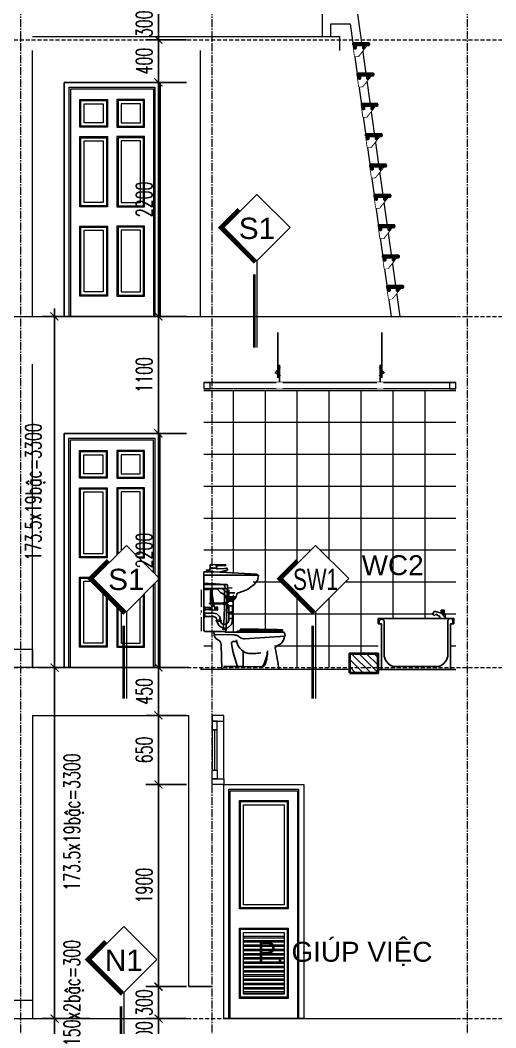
# Model space of a CAD drawing. Header units: millimetres. Extents: x -229618 to 2906, y -178063 to 96806.
# Drawn here: x -8129 to -3659, y -150892 to -141420 of the extents above; entities that cross this region are included whole.
import ezdxf
from ezdxf.enums import TextEntityAlignment as Align

# ---------------------------------------------------------------- set-up
doc = ezdxf.new("R2010")
doc.units = ezdxf.units.MM
doc.header["$LTSCALE"] = 200
doc.header["$MEASUREMENT"] = 0
doc.set_wipeout_variables(frame=1)
doc.header["$PDMODE"] = 3
doc.header["$PDSIZE"] = 50
doc.linetypes.add('CENTER2', pattern=[1.125, 0.75, -0.125, 0.125, -0.125])
doc.linetypes.add('DASHED2', pattern=[0.375, 0.25, -0.125])
doc.layers.get('0').update_dxf_attribs({"color": 95, "linetype": 'CONTINUOUS'})
doc.layers.get('DEFPOINTS').update_dxf_attribs({"linetype": 'CONTINUOUS'})
for name, color, linetype, lineweight in [('cat', 1, 'CONTINUOUS', 40), ('hatch', 250, 'CONTINUOUS', 5), ('nho', 252, 'CONTINUOUS', 15), ('thay', 7, 'CONTINUOUS', 18), ('tim', 18, 'CENTER2', 9)]:
    doc.layers.add(name, color=color, linetype=linetype, lineweight=lineweight)
for name, color, linetype in [('DIM', 251, 'CONTINUOUS'), ('Net manh', 251, 'CONTINUOUS'), ('NOITHAT', 99, 'CONTINUOUS'), ('TEXT', 33, 'CONTINUOUS')]:
    doc.layers.add(name, color=color, linetype=linetype)
doc.styles.add('Aria H iso', font='Vharial_0.ttf')
doc.styles.add('CHU HOA Day', font='Vharial_0.ttf')
doc.styles.add('Scale', font='vnsimli.shx', dxfattribs={"width": 0.65, "bigfont": 'bigfont.shx'})
doc.dimstyles.new('Scale', dxfattribs={"dimscale": 75, "dimtxt": 2, "dimasz": 1, "dimexe": 1.6, "dimexo": 0, "dimgap": 0.8, "dimtad": 1, "dimdec": 0, "dimzin": 0, "dimdsep": 46, "dimtxsty": 'Scale', "dimblk": 'ARCHTICK', "dimcen": 0.1, "dimdle": 1, "dimclrd": 256, "dimclre": 256, "dimclrt": 3, "dimadec": 0, "dimazin": 0, "dimtfac": 1, "dimtdec": 0, "dimtix": 1, "dimtmove": 2, "dimatfit": 3, "dimldrblk": 'ARCHTICK', "dimfxl": 0, "dimtolj": 1, "dimtzin": 0, "dimarcsym": 0})

# ---------------------------------------------------------------- blocks, each defined once
blk = doc.blocks.new('Dw')
for p, q in [((45, 0), (45, 2155)), ((705, 2155), (45, 2155)), ((705, 0), (705, 2155)), ((0, 0), (750, 0))]:
    blk.add_line(p, q)
for points in [[(750, 0), (750, 2200), (0, 2200), (0, 0)], [(690, 0), (690, 2140), (60, 2140), (60, 0)], [(145, 2050), (145, 1030), (605, 1030), (605, 2050), (145, 2050)], [(145, 850), (145, 190), (605, 190), (605, 850), (145, 850)]]:
    blk.add_lwpolyline(points)
for points in [[(155, 2040), (155, 1040), (595, 1040), (595, 2040)], [(185, 2010), (185, 1070), (565, 1070), (565, 2010)], [(155, 840), (155, 200), (595, 200), (595, 840)], [(185, 810), (185, 230), (565, 230), (565, 810)], [(185, 770), (565, 770), (565, 760), (185, 760)], [(185, 730), (565, 730), (565, 720), (185, 720)], [(185, 690), (565, 690), (565, 680), (185, 680)], [(185, 650), (565, 650), (565, 640), (185, 640)], [(185, 610), (565, 610), (565, 600), (185, 600)], [(185, 570), (565, 570), (565, 560), (185, 560)], [(185, 530), (565, 530), (565, 520), (185, 520)], [(185, 490), (565, 490), (565, 480), (185, 480)], [(185, 450), (565, 450), (565, 440), (185, 440)], [(185, 410), (565, 410), (565, 400), (185, 400)], [(185, 370), (565, 370), (565, 360), (185, 360)], [(185, 330), (565, 330), (565, 320), (185, 320)], [(185, 290), (565, 290), (565, 280), (185, 280)], [(185, 250), (565, 250), (565, 240), (185, 240)]]:
    blk.add_lwpolyline(points, close=True)
at = {"const_width": 7.5}
for points in [[(45.2, 1891.9), (45.2, 1961.9)], [(45.2, 1220.2), (45.2, 1290.2)], [(45.2, 177.8), (45.2, 247.8)]]:
    blk.add_lwpolyline(points, dxfattribs=at)
blk = doc.blocks.new('D1')
for p, q in [((855, 2155), (45, 2155)), ((45, 0), (45, 2155)), ((60, 0), (60, 2140)), ((840, 2140), (60, 2140)), ((840, 0), (840, 2140)), ((855, 0), (855, 2155)), ((0, 0), (900, 0))]:
    blk.add_line(p, q)
for points in [[(900, 0), (900, 2200), (0, 2200), (0, 0)], [(405, 2040), (405, 1780), (145, 1780), (145, 2040), (405, 2040)], [(495, 2040), (495, 1780), (755, 1780), (755, 2040), (495, 2040)], [(405, 1690), (405, 1030), (145, 1030), (145, 1690), (405, 1690)], [(495, 1690), (495, 1030), (755, 1030), (755, 1690), (495, 1690)], [(45.2, 1220.2), (45.2, 1290.2)], [(405, 850), (405, 190), (145, 190), (145, 850), (405, 850)], [(495, 850), (495, 190), (755, 190), (755, 850), (495, 850)]]:
    blk.add_lwpolyline(points)
for points in [[(395, 2030), (395, 1790), (155, 1790), (155, 2030)], [(365, 2000), (365, 1820), (185, 1820), (185, 2000)], [(505, 2030), (505, 1790), (745, 1790), (745, 2030)], [(535, 2000), (535, 1820), (715, 1820), (715, 2000)], [(395, 1680), (395, 1040), (155, 1040), (155, 1680)], [(365, 1650), (365, 1070), (185, 1070), (185, 1650)], [(505, 1680), (505, 1040), (745, 1040), (745, 1680)], [(535, 1650), (535, 1070), (715, 1070), (715, 1650)], [(395, 840), (395, 200), (155, 200), (155, 840)], [(365, 810), (365, 230), (185, 230), (185, 810)], [(505, 840), (505, 200), (745, 200), (745, 840)], [(535, 810), (535, 230), (715, 230), (715, 810)]]:
    blk.add_lwpolyline(points, close=True)
at = {"const_width": 7.5}
for points in [[(45.2, 1891.9), (45.2, 1961.9)], [(45.2, 177.8), (45.2, 247.8)]]:
    blk.add_lwpolyline(points, dxfattribs=at)
blk = doc.blocks.new('A$C7E58762D')
at = {"layer": 'NOITHAT'}
for p, q in [((56.2, 539.5), (59.3, 607.9)), ((118.8, 574.2), (57.7, 573.5)), ((59.3, 607.9), (203.9, 605)), ((118.7, 575.7), (116.7, 606.8)), ((119, 581.7), (118.7, 575.7)), ((131.2, 565.8), (195, 571.5)), ((202.9, 598), (134.6, 597)), ((195, 571.5), (212.1, 572.9)), ((0, 539.5), (0, 368.5)), ((95, 539.5), (0, 539.5)), ((0, 506.3), (513.8, 506.3)), ((27.6, 557.5), (26.7, 552.5)), ((26.7, 552.5), (45.5, 549.5)), ((57, 555.5), (27.6, 557.5)), ((45.5, 549.5), (45.5, 539.5)), ((499.9, 517.9), (95, 539.5)), ((225.7, 557.5), (150.4, 535.7)), ((200.9, 544.6), (196.4, 549)), ((221.7, 551.5), (200.9, 544.6)), ((221.2, 556.2), (221.7, 551.5)), ((223.1, 562.5), (225.7, 557.5)), ((504.9, 506.3), (499.9, 517.9)), ((0, 368.5), (266.2, 389.2)), ((62.4, 242.8), (62.4, 373.4)), ((67.2, 373.7), (67.2, 242.8)), ((70.6, 328.5), (70.6, 374)), ((84, 245), (70.7, 327.3)), ((79.6, 329.3), (79.6, 374.7)), ((93, 245.7), (79.7, 328)), ((205.9, 303.1), (201.9, 318.8)), ((304.9, 303.1), (205.9, 303.1)), ((206.8, 291.3), (206.8, 301.2)), ((206.8, 301.2), (300.9, 301.2)), ((300.9, 291.3), (206.8, 291.3)), ((215.8, 282.4), (215.8, 289.3)), ((215.8, 289.3), (293, 289.3)), ((243.5, 340.8), (291, 340.8)), ((293, 289.3), (293, 282.4)), ((300.9, 301.2), (300.9, 291.3)), ((310.8, 327.9), (304.9, 303.1)), ((2.8, 209.9), (2.8, 175.6)), ((12.9, 209.9), (2.8, 209.9)), ((12.9, 175.6), (12.9, 209.9)), ((12.9, 202.2), (66, 202.2)), ((55.9, 242.8), (55.9, 237.2)), ((84.1, 242.8), (55.9, 242.8)), ((55.9, 237.2), (84.1, 237.2)), ((63.8, 204.4), (55.9, 204.4)), ((55.9, 204.4), (55.9, 181.8)), ((62.4, 231.5), (62.4, 237.2)), ((67.2, 231.5), (62.4, 231.5)), ((63.8, 181.8), (63.8, 204.4)), ((66, 204.9), (66, 181.5)), ((69.6, 204.9), (66, 204.9)), ((67.2, 237.2), (67.2, 231.5)), ((71.7, 205.6), (71.7, 180.6)), ((98.8, 220.9), (77.3, 220.9)), ((77.3, 220.9), (77.3, 214.4)), ((98.8, 216.8), (77.3, 216.8)), ((96.5, 231.5), (80.7, 231.5)), ((80.7, 231.5), (80.7, 223.6)), ((80.7, 223.6), (96.5, 223.6)), ((84.1, 231.5), (84.1, 243.7)), ((93.2, 231.5), (93.2, 244.4)), ((183.5, 242.8), (93.2, 242.8)), ((93.2, 237.2), (183.5, 237.2)), ((96.5, 223.6), (96.5, 231.5)), ((98.8, 214.4), (98.8, 220.9)), ((104.4, 180.6), (104.4, 205.6)), ((110.1, 204.9), (106.6, 204.9)), ((110.1, 180.6), (110.1, 204.9)), ((112.4, 202.2), (112.4, 183)), ((115.7, 202.2), (112.4, 202.2)), ((115.7, 183), (115.7, 202.2)), ((115.7, 187.5), (115.7, 197.6)), ((115.7, 197.6), (123.7, 197.6)), ((123.7, 208.4), (123.7, 177.5)), ((127.1, 208.4), (123.7, 208.4)), ((123.7, 196.4), (123.7, 188.7)), ((183.5, 233.8), (183.5, 247.3)), ((183.5, 247.3), (190.3, 247.3)), ((190.3, 233.8), (183.5, 233.8)), ((190.3, 247.3), (190.3, 233.8)), ((224.2, 250.3), (191.5, 250.3)), ((191.5, 250.3), (191.5, 231.3)), ((191.5, 231.3), (225.1, 231.3)), ((194.8, 250.3), (194.8, 231.3)), ((202.8, 250.3), (202.8, 231.3)), ((211.8, 250.3), (211.8, 231.3)), ((293, 282.4), (215.8, 282.4)), ((225.9, 265.1), (225.9, 281.6)), ((225.9, 281.6), (280.1, 281.6)), ((280.1, 265.1), (225.9, 265.1)), ((230.7, 282.4), (230.7, 281.6)), ((232.1, 260.2), (232.1, 262)), ((232.1, 262), (272.8, 262)), ((272.9, 218.6), (235.2, 218.6)), ((235.5, 265.1), (235.5, 262)), ((236.6, 218.6), (235.5, 159.2)), ((239.5, 265.1), (239.5, 281.6)), ((266.6, 265.1), (266.6, 281.6)), ((270.3, 265.1), (270.3, 262)), ((271.4, 218.6), (270.3, 159.2)), ((276.2, 282.4), (276.2, 281.6)), ((280.1, 281.6), (280.1, 265.1)), ((2.8, 175.6), (12.9, 175.6)), ((2.8, 157), (2.8, 112.9)), ((11.8, 157), (2.8, 157)), ((2.8, 112.9), (11.8, 112.9)), ((11.8, 112.9), (11.8, 157)), ((11.8, 151.6), (90.8, 151.6)), ((11.8, 118.5), (90.8, 118.5)), ((12.9, 184.1), (66, 184.1)), ((55.9, 181.8), (63.8, 181.8)), ((112.4, 183), (115.7, 183)), ((123.7, 187.5), (115.7, 187.5)), ((123.7, 177.5), (127, 177.5)), ((229.9, 149.1), (229.9, 159.2)), ((229.9, 159.2), (276.2, 159.2)), ((276.2, 149.1), (229.9, 149.1)), ((235.5, 149.1), (235.5, 87.3)), ((270.3, 99.4), (235.5, 99.4)), ((270.3, 149.1), (270.3, 87.3)), ((276.2, 159.2), (276.2, 149.1)), ((116.9, 75.7), (116.9, 85.8)), ((116.9, 85.8), (163.2, 85.8)), ((163.2, 75.7), (116.9, 75.7)), ((123.9, 75.7), (123.9, 74.7)), ((157, 75.7), (157, 72.2)), ((157, 72.2), (157, 74.7)), ((163.2, 85.8), (163.2, 75.7)), ((185.8, 0), (185.8, 5.6)), ((185.8, 5.6), (206.1, 5.6)), ((206.1, 0), (185.8, 0)), ((206.1, 5.6), (206.1, 0))]:
    blk.add_line(p, q, dxfattribs=at)
at = {"layer": 'NOITHAT', "linetype": 'Continuous'}
for points in [[(118.7, 575.7, 0), (120.5, 570, 0), (125.2, 566.2, 0), (131.2, 565.8, 0)], [(134.6, 597, 0), (123.7, 592.4, 0), (119, 581.7, 0)], [(202.9, 598, 0), (205, 597.9, 0), (206.9, 598.9, 0), (207.8, 600.9, 0), (207.5, 603, 0), (206, 604.5, 0), (203.9, 605, 0)], [(223.1, 562.5, 0), (218.9, 569.1, 0), (212.1, 572.9, 0)], [(474.2, 418.9, 0), (504.7, 457.7, 0), (513.8, 506.3, 0)], [(174.2, 382.1, 0), (204.7, 354.4, 0), (243.5, 340.8, 0)], [(326.6, 341.7, 0), (405.3, 370.9, 0), (474.2, 418.9, 0)], [(70.6, 328.5, 0), (70.6, 327.9, 0), (70.7, 327.3, 0)], [(79.6, 329.3, 0), (79.6, 328.6, 0), (79.7, 328, 0)], [(127, 378.4, 0), (157.4, 344.4, 0), (197.9, 323.7, 0)], [(201.9, 318.8, 0), (200.8, 321.9, 0), (197.9, 323.7, 0)], [(326.6, 341.7, 0), (316.3, 337.6, 0), (310.8, 327.9, 0)], [(69.6, 204.9, 0), (75.2, 208.3, 0), (77.3, 214.4, 0)], [(84.1, 243.7, 0), (84.1, 244.3, 0), (84, 245, 0)], [(93.2, 244.4, 0), (93.1, 245.1, 0), (93, 245.7, 0)], [(98.8, 214.4, 0), (100.9, 208.3, 0), (106.6, 204.9, 0)], [(128.8, 207.2, 0), (128.2, 208.1, 0), (127.1, 208.4, 0)], [(128.7, 178.8, 0), (131.1, 193, 0), (128.8, 207.2, 0)], [(224.2, 250.3, 0), (230, 253.8, 0), (232.1, 260.2, 0)], [(235.2, 77.6, 0), (231.7, 226.2, 0), (225.1, 231.3, 0)], [(272.9, 218.6, 0), (275.3, 240.3, 0), (272.8, 262, 0)], [(66, 181.5, 0), (88, 178.5, 0), (110.1, 180.6, 0)], [(157, 85.4, 0), (148.2, 118.5, 0), (123.9, 142.8, 0), (90.8, 151.6, 0)], [(123.9, 85.4, 0), (119.4, 102, 0), (107.3, 114.1, 0), (90.8, 118.5, 0)], [(127, 177.5, 0), (128.1, 177.9, 0), (128.7, 178.8, 0)], [(123.9, 74.7, 0), (141.6, 32.9, 0), (180.5, 9.5, 0), (225.7, 13.4, 0), (260, 43.1, 0), (270.3, 87.3, 0)], [(157, 74.7, 0), (168.7, 53.8, 0), (190.2, 43.4, 0), (213.8, 47.1, 0), (231, 63.8, 0), (235.5, 87.3, 0)]]:
    blk.add_polyline3d(points, dxfattribs=at)
blk = doc.blocks.new('_ArchTick')
at = {"color": 0, "linetype": 'ByBlock', "const_width": 0.15}
blk.add_lwpolyline([(-0.5, -0.5), (0.5, 0.5)], dxfattribs=at)
blk = doc.blocks.new('*D2532')
at = {"layer": 'DEFPOINTS', "color": 0, "linetype": 'Continuous'}
for p in [(-6829.1, -150804.9), (-6565, -150804.9), (-6565, -151104.9)]:
    blk.add_point(p, dxfattribs=at)
at = {"layer": 'DIM', "linetype": 'Continuous', "lineweight": -2}
for p, q in [((-6829.1, -150804.9), (-6829.1, -150729.9)), ((-6565, -150804.9), (-6949.1, -150804.9)), ((-6829.1, -151104.9), (-6829.1, -150804.9)), ((-6565, -151104.9), (-6949.1, -151104.9)), ((-6829.1, -151104.9), (-6829.1, -151179.9))]:
    blk.add_line(p, q, dxfattribs=at)
at = {"layer": 'DIM', "linetype": 'Continuous', "lineweight": -2, "xscale": 75, "yscale": 75, "zscale": 75}
for p, rotation in [((-6829.1, -150804.9), 270), ((-6829.1, -151104.9), 90)]:
    blk.add_blockref('_ArchTick', p, dxfattribs=dict(at, rotation=rotation))
at = {"layer": 'DIM', "color": 3, "linetype": 'Continuous', "insert": (-6964.1, -150954.9), "char_height": 150, "attachment_point": 5, "rotation": 90, "style": 'Scale'}
blk.add_mtext('\\A1;300', dxfattribs=at)
blk = doc.blocks.new('*D2533')
at = {"layer": 'DEFPOINTS', "color": 0, "linetype": 'Continuous'}
for p in [(-6829.1, -148604.9), (-6565, -148604.9), (-6565, -150504.9)]:
    blk.add_point(p, dxfattribs=at)
at = {"layer": 'DIM', "linetype": 'Continuous', "lineweight": -2}
for p, q in [((-6565, -148604.9), (-6949.1, -148604.9)), ((-6829.1, -150579.9), (-6829.1, -148529.9)), ((-6565, -150504.9), (-6949.1, -150504.9))]:
    blk.add_line(p, q, dxfattribs=at)
at = {"layer": 'DIM', "linetype": 'Continuous', "lineweight": -2, "xscale": 75, "yscale": 75, "zscale": 75}
for p, rotation in [((-6829.1, -148604.9), 90), ((-6829.1, -150504.9), 270)]:
    blk.add_blockref('_ArchTick', p, dxfattribs=dict(at, rotation=rotation))
at = {"layer": 'DIM', "color": 3, "linetype": 'Continuous', "insert": (-6964.1, -149554.9), "char_height": 150, "attachment_point": 5, "rotation": 90, "style": 'Scale'}
blk.add_mtext('\\A1;1900', dxfattribs=at)
blk = doc.blocks.new('*D2534')
at = {"layer": 'DEFPOINTS', "color": 0, "linetype": 'Continuous'}
for p in [(-6829.1, -144204.9), (-6565, -144204.9), (-6565, -145304.9)]:
    blk.add_point(p, dxfattribs=at)
at = {"layer": 'DIM', "linetype": 'Continuous', "lineweight": -2}
for p, q in [((-6829.1, -145379.9), (-6829.1, -144129.9)), ((-6565, -144204.9), (-6949.1, -144204.9)), ((-6565, -145304.9), (-6949.1, -145304.9))]:
    blk.add_line(p, q, dxfattribs=at)
at = {"layer": 'DIM', "linetype": 'Continuous', "lineweight": -2, "xscale": 75, "yscale": 75, "zscale": 75}
for p, rotation in [((-6829.1, -144204.9), 90), ((-6829.1, -145304.9), 270)]:
    blk.add_blockref('_ArchTick', p, dxfattribs=dict(at, rotation=rotation))
at = {"layer": 'DIM', "color": 3, "linetype": 'Continuous', "insert": (-6964.1, -144754.9), "char_height": 150, "attachment_point": 5, "rotation": 90, "style": 'Scale'}
blk.add_mtext('\\A1;1100', dxfattribs=at)
blk = doc.blocks.new('*D2535')
at = {"layer": 'DEFPOINTS', "color": 0, "linetype": 'Continuous'}
for p in [(-6829.1, -142004.9), (-6565, -142004.9), (-6565, -144204.9)]:
    blk.add_point(p, dxfattribs=at)
at = {"layer": 'DIM', "linetype": 'Continuous', "lineweight": -2}
for p, q in [((-6829.1, -144279.9), (-6829.1, -141929.9)), ((-6565, -142004.9), (-6949.1, -142004.9)), ((-6565, -144204.9), (-6949.1, -144204.9))]:
    blk.add_line(p, q, dxfattribs=at)
at = {"layer": 'DIM', "linetype": 'Continuous', "lineweight": -2, "xscale": 75, "yscale": 75, "zscale": 75}
for p, rotation in [((-6829.1, -142004.9), 90), ((-6829.1, -144204.9), 270)]:
    blk.add_blockref('_ArchTick', p, dxfattribs=dict(at, rotation=rotation))
at = {"layer": 'DIM', "color": 3, "linetype": 'Continuous', "insert": (-6964.1, -143104.9), "char_height": 150, "attachment_point": 5, "rotation": 90, "style": 'Scale'}
blk.add_mtext('\\A1;2200', dxfattribs=at)
blk = doc.blocks.new('*D2536')
at = {"layer": 'DEFPOINTS', "color": 0, "linetype": 'Continuous'}
for p in [(-6829.1, -141604.9), (-6565, -141604.9), (-6565, -142004.9)]:
    blk.add_point(p, dxfattribs=at)
at = {"layer": 'DIM', "linetype": 'Continuous', "lineweight": -2}
for p, q in [((-6565, -141604.9), (-6949.1, -141604.9)), ((-6829.1, -142079.9), (-6829.1, -141529.9)), ((-6565, -142004.9), (-6949.1, -142004.9))]:
    blk.add_line(p, q, dxfattribs=at)
at = {"layer": 'DIM', "linetype": 'Continuous', "lineweight": -2, "xscale": 75, "yscale": 75, "zscale": 75}
for p, rotation in [((-6829.1, -141604.9), 90), ((-6829.1, -142004.9), 270)]:
    blk.add_blockref('_ArchTick', p, dxfattribs=dict(at, rotation=rotation))
at = {"layer": 'DIM', "color": 3, "linetype": 'Continuous', "insert": (-6964.1, -141804.9), "char_height": 150, "attachment_point": 5, "rotation": 90, "style": 'Scale'}
blk.add_mtext('\\A1;400', dxfattribs=at)
blk = doc.blocks.new('*D2537')
at = {"layer": 'DEFPOINTS', "color": 0, "linetype": 'Continuous'}
for p in [(-6565, -150504.9), (-6829.1, -150804.9), (-6565, -150804.9)]:
    blk.add_point(p, dxfattribs=at)
at = {"layer": 'DIM', "linetype": 'Continuous', "lineweight": -2}
for p, q in [((-6565, -150504.9), (-6949.1, -150504.9)), ((-6829.1, -150504.9), (-6829.1, -150429.9)), ((-6829.1, -150504.9), (-6829.1, -150804.9)), ((-6565, -150804.9), (-6949.1, -150804.9)), ((-6829.1, -150804.9), (-6829.1, -150879.9))]:
    blk.add_line(p, q, dxfattribs=at)
at = {"layer": 'DIM', "linetype": 'Continuous', "lineweight": -2, "xscale": 75, "yscale": 75, "zscale": 75}
for p, rotation in [((-6829.1, -150504.9), 270), ((-6829.1, -150804.9), 90)]:
    blk.add_blockref('_ArchTick', p, dxfattribs=dict(at, rotation=rotation))
at = {"layer": 'DIM', "color": 3, "linetype": 'Continuous', "insert": (-6964.1, -150654.9), "char_height": 150, "attachment_point": 5, "rotation": 90, "style": 'Scale'}
blk.add_mtext('\\A1;300', dxfattribs=at)
blk = doc.blocks.new('*D2538')
at = {"layer": 'DEFPOINTS', "color": 0, "linetype": 'Continuous'}
for p in [(-6829.1, -147954.9), (-6565, -147954.9), (-6565, -148604.9)]:
    blk.add_point(p, dxfattribs=at)
at = {"layer": 'DIM', "linetype": 'Continuous', "lineweight": -2}
for p, q in [((-6565, -147954.9), (-6949.1, -147954.9)), ((-6829.1, -148679.9), (-6829.1, -147879.9)), ((-6565, -148604.9), (-6949.1, -148604.9))]:
    blk.add_line(p, q, dxfattribs=at)
at = {"layer": 'DIM', "linetype": 'Continuous', "lineweight": -2, "xscale": 75, "yscale": 75, "zscale": 75}
for p, rotation in [((-6829.1, -147954.9), 90), ((-6829.1, -148604.9), 270)]:
    blk.add_blockref('_ArchTick', p, dxfattribs=dict(at, rotation=rotation))
at = {"layer": 'DIM', "color": 3, "linetype": 'Continuous', "insert": (-6964.1, -148279.9), "char_height": 150, "attachment_point": 5, "rotation": 90, "style": 'Scale'}
blk.add_mtext('\\A1;650', dxfattribs=at)
blk = doc.blocks.new('*D2539')
at = {"layer": 'DEFPOINTS', "color": 0, "linetype": 'Continuous'}
for p in [(-6829.1, -147504.9), (-6565, -147504.9), (-6565, -147954.9)]:
    blk.add_point(p, dxfattribs=at)
at = {"layer": 'DIM', "linetype": 'Continuous', "lineweight": -2}
for p, q in [((-6829.1, -148029.9), (-6829.1, -147429.9)), ((-6565, -147504.9), (-6949.1, -147504.9)), ((-6565, -147954.9), (-6949.1, -147954.9))]:
    blk.add_line(p, q, dxfattribs=at)
at = {"layer": 'DIM', "linetype": 'Continuous', "lineweight": -2, "xscale": 75, "yscale": 75, "zscale": 75}
for p, rotation in [((-6829.1, -147504.9), 90), ((-6829.1, -147954.9), 270)]:
    blk.add_blockref('_ArchTick', p, dxfattribs=dict(at, rotation=rotation))
at = {"layer": 'DIM', "color": 3, "linetype": 'Continuous', "insert": (-6964.1, -147729.9), "char_height": 150, "attachment_point": 5, "rotation": 90, "style": 'Scale'}
blk.add_mtext('\\A1;450', dxfattribs=at)
blk = doc.blocks.new('A$C0DF06DEF')
blk.add_line((25.7, 40), (25.7, 150.8))
blk.add_lwpolyline([(33.2, 133), (0, 102.8), (33.2, 80.4)])
blk.add_wipeout([(45.7, 0), (5.7, 0), (5.7, 40), (45.7, 40)]).dxf.layer = 'cat'
blk = doc.blocks.new('kyhieu1')
at = {"layer": 'cat', "ltscale": 600}
blk.add_line((27.5, -131), (27.5, -816.6), dxfattribs=at)
at = {"color": 15, "linetype": 'Continuous'}
blk.add_wipeout([(0, 0), (311.1, 311.1), (0, 622.3), (-311.1, 311.1)], dxfattribs=at).dxf.layer = 'thay'
at = {"linetype": 'Continuous'}
blk.add_wipeout([(0, 622.3), (-311.1, 311.1), (0, 0), (311.1, 311.1)], dxfattribs=at).dxf.layer = 'DIM'
at = {"layer": 'thay', "ltscale": 600}
blk.add_line((0, 0), (0, -816.6), dxfattribs=at)
at = {"layer": 'thay', "color": 15, "linetype": 'Continuous'}
blk.add_lwpolyline([(0, 0), (311.1, 311.1), (0, 622.3), (-311.1, 311.1)], close=True, dxfattribs=at)
at = {"layer": 'thay', "color": 1, "linetype": 'Continuous', "const_width": 40}
blk.add_lwpolyline([(14.1, -14.1), (339.4, 311.1), (169.7, 480.8)], dxfattribs=at)
at = {"layer": 'TEXT', "style": 'CHU HOA Day'}
blk.add_attdef('N1', text='', height=200, dxfattribs=at).set_placement((0, 304.1), align=Align.MIDDLE)
blk = doc.blocks.new('*D2549')
at = {"layer": 'DEFPOINTS', "color": 0, "linetype": 'Continuous'}
for p in [(-6829.1, -141304.9), (-6565, -141304.9), (-6565, -141604.9)]:
    blk.add_point(p, dxfattribs=at)
at = {"layer": 'DIM', "linetype": 'Continuous', "lineweight": -2}
for p, q in [((-6829.1, -141304.9), (-6829.1, -141229.9)), ((-6565, -141304.9), (-6949.1, -141304.9)), ((-6829.1, -141604.9), (-6829.1, -141304.9)), ((-6565, -141604.9), (-6949.1, -141604.9)), ((-6829.1, -141604.9), (-6829.1, -141679.9))]:
    blk.add_line(p, q, dxfattribs=at)
at = {"layer": 'DIM', "linetype": 'Continuous', "lineweight": -2, "xscale": 75, "yscale": 75, "zscale": 75}
for p, rotation in [((-6829.1, -141304.9), 270), ((-6829.1, -141604.9), 90)]:
    blk.add_blockref('_ArchTick', p, dxfattribs=dict(at, rotation=rotation))
at = {"layer": 'DIM', "color": 3, "linetype": 'Continuous', "insert": (-6964.1, -141454.9), "char_height": 150, "attachment_point": 5, "rotation": 90, "style": 'Scale'}
blk.add_mtext('\\A1;300', dxfattribs=at)
blk = doc.blocks.new('A$C55496C57')
at = {"layer": 'NOITHAT'}
for p, q in [((10, 430), (10, 480)), ((10, 480), (720, 480)), ((520, 520), (540, 550)), ((520, 520), (540, 510)), ((540, 550), (600, 530)), ((540, 510), (550, 520)), ((550, 520), (590, 500)), ((590, 500), (590, 480)), ((600, 560), (630, 560)), ((600, 530), (600, 560)), ((600, 530), (630, 500)), ((640, 520), (610, 520)), ((630, 520), (610, 520)), ((615.7, 565.3), (615.7, 516.3)), ((630, 560), (630, 520)), ((640, 480), (640, 520)), ((720, 480), (720, 430)), ((40, 430), (10, 430)), ((18.1, 430), (18.1, 451.8)), ((40, 0), (40, 430)), ((65.4, 451.8), (65.4, 144.8)), ((664.6, 451.8), (664.6, 144.8)), ((689, 430), (689, 0)), ((720, 430), (689, 430)), ((711.9, 430), (711.9, 451.8)), ((153.2, 30.1), (380.6, 30.1)), ((576.8, 30.1), (349.4, 30.1)), ((0, 0), (0, 0)), ((0, 0), (740, 0)), ((689, 0), (40, 0))]:
    blk.add_line(p, q, dxfattribs=at)
for centre, radius, start, end in [((41.8, 451.9), 23.6, 359.93033, 180.06967), ((688.2, 456.5), 24.1, 348.88671, 191.11329), ((184.3, 144.8), 118.9, 180, 254.84803), ((545.7, 144.8), 118.9, 285.15197, 0)]:
    blk.add_arc(centre, radius, start, end, dxfattribs=at)
blk = doc.blocks.new('xi3')
at = {"layer": 'NOITHAT'}
for p, q in [((-171.4, 809.7), (-171.4, 374.8)), ((-171.4, 801.7), (41.9, 801.2)), ((-171.4, 762), (52, 762)), ((49.6, 762), (40.9, 374.4)), ((56.6, 767.3), (53.4, 791.1)), ((167.6, 361.4), (176, 382.6)), ((176, 382.6), (517.7, 378.3)), ((-156.3, 359.7), (25.8, 359.7)), ((-76.3, 359.7), (-71.9, 324.2)), ((-72.5, 329.2), (115.4, 326)), ((-48.1, 286.7), (-32.9, 277.2)), ((40.4, 351.7), (569.9, 353.4)), ((140, 352.9), (142.1, 361.4)), ((142.1, 361.4), (167.6, 361.4)), ((152.1, 314.5), (171.2, 301.9)), ((184.5, 367.7), (173.9, 352.9)), ((572.8, 367.7), (184.5, 367.7)), ((213.4, 290.5), (593.6, 314.8)), ((517.7, 378.3), (568.6, 374.1)), ((560.1, 367.7), (560.1, 353.4)), ((568.6, 374.1), (572.8, 367.7)), ((585.6, 314.3), (584, 294.9)), ((590.6, 335.5), (593.6, 314.8)), ((-8.8, 237.7), (0, 0)), ((90.1, 248.7), (99.2, 188.6)), ((139.1, 263.4), (102.8, 263.4)), ((540.6, 235.9), (505.8, 213.4)), ((103.4, 170.2), (146.4, 27.4)), ((198.9, 173), (198.9, 39.8)), ((16.5, 29.3), (187.5, 28.4)), ((370, 27.4), (117.7, 29.9))]:
    blk.add_line(p, q, dxfattribs=at)
blk.add_lwpolyline([(53.3, 745.9), (53.3, 695), (66, 695), (66, 745.9)], close=True, dxfattribs=at)
for centre, radius, start, end in [((-333.4, -4382.7), 5194.9, 86.27859, 88.21378), ((-10.2, 769), 39.6, 356.72384, 43.3316), ((41.9, 789.5), 11.7, 7.73623, 89.86094), ((52, 766.7), 4.67, 270, 7.73623), ((-4499, 671.7), 4523.3, 357.18574, 1.07068), ((-365.3, 468.5), 384.7, 345.57438, 357.18574), ((-156.3, 374.8), 15.1, 180, 270), ((-20.5, 330.6), 51.8, 187.11825, 237.86075), ((25.8, 374.8), 15.1, 270, 358.71146), ((37.5, 363.7), 12.4, 198.98079, 283.58977), ((114.3, 257.7), 68.3, 56.3233, 89.03135), ((209, 358.7), 68.3, 236.3233, 273.65592), ((493.4, 316), 93, 300.45075, 346.83556), ((570, 332.6), 20.9, 8.08145, 90.19139), ((-60.4, 233.3), 51.8, 4.79921, 57.86075), ((102.8, 250.6), 12.9, 90, 188.65685), ((284.2, 295.9), 149.6, 186.14885, 252.00467), ((511.4, 204.7), 10.3, 122.87743, 198.41539), ((-7341, -1264.5), 7978.5, 9.13151, 10.5879), ((231.1, 208.7), 133.4, 188.65685, 196.77055), ((285.9, 507), 356.5, 262.27616, 282.70043), ((104.9, 198.2), 324.1, 328.53033, 356.32235), ((69.5, 173.9), 358.9, 340.08392, 0.57413), ((187.5, 39.8), 11.4, 269.70348, 0), ((370, 67.7), 40.2, 270, 336.45938)]:
    blk.add_arc(centre, radius, start, end, dxfattribs=at)
blk = doc.blocks.new('*D2596')
at = {"layer": 'DEFPOINTS', "color": 0, "linetype": 'Continuous'}
for p in [(-7806.2, -150804.9), (-7473.3, -150804.9), (-7473.3, -151104.9)]:
    blk.add_point(p, dxfattribs=at)
at = {"layer": 'DIM', "linetype": 'Continuous', "lineweight": -2}
for p, q in [((-7806.2, -151179.9), (-7806.2, -150729.9)), ((-7473.3, -150804.9), (-7926.2, -150804.9)), ((-7473.3, -151104.9), (-7926.2, -151104.9))]:
    blk.add_line(p, q, dxfattribs=at)
at = {"layer": 'DIM', "linetype": 'Continuous', "lineweight": -2, "xscale": 75, "yscale": 75, "zscale": 75}
for p, rotation in [((-7806.2, -150804.9), 90), ((-7806.2, -151104.9), 270)]:
    blk.add_blockref('_ArchTick', p, dxfattribs=dict(at, rotation=rotation))
at = {"layer": 'DIM', "color": 3, "linetype": 'Continuous', "insert": (-7624.7, -150565.4), "char_height": 150, "attachment_point": 5, "rotation": 90, "style": 'Scale'}
blk.add_mtext('\\A1;150x2bËc=300', dxfattribs=at)
blk = doc.blocks.new('*D2597')
at = {"layer": 'DEFPOINTS', "color": 0, "linetype": 'Continuous'}
for p in [(-7806.2, -147504.9), (-7473.3, -147504.9), (-7473.3, -150804.9)]:
    blk.add_point(p, dxfattribs=at)
at = {"layer": 'DIM', "linetype": 'Continuous', "lineweight": -2}
for p, q in [((-7806.2, -150879.9), (-7806.2, -147429.9)), ((-7473.3, -147504.9), (-7926.2, -147504.9)), ((-7473.3, -150804.9), (-7926.2, -150804.9))]:
    blk.add_line(p, q, dxfattribs=at)
at = {"layer": 'DIM', "linetype": 'Continuous', "lineweight": -2, "xscale": 75, "yscale": 75, "zscale": 75}
for p, rotation in [((-7806.2, -147504.9), 90), ((-7806.2, -150804.9), 270)]:
    blk.add_blockref('_ArchTick', p, dxfattribs=dict(at, rotation=rotation))
at = {"layer": 'DIM', "color": 3, "linetype": 'Continuous', "insert": (-7624.7, -148957.5), "char_height": 150, "attachment_point": 5, "rotation": 90, "style": 'Scale'}
blk.add_mtext('\\A1;173.5x19bËc=3300', dxfattribs=at)
blk = doc.blocks.new('*D2598')
at = {"layer": 'DEFPOINTS', "color": 0, "linetype": 'Continuous'}
for p in [(-7806.2, -144204.9), (-7473.3, -144204.9), (-7473.3, -147504.9)]:
    blk.add_point(p, dxfattribs=at)
at = {"layer": 'DIM', "linetype": 'Continuous', "lineweight": -2}
for p, q in [((-7806.2, -147579.9), (-7806.2, -144129.9)), ((-7473.3, -144204.9), (-7926.2, -144204.9)), ((-7473.3, -147504.9), (-7926.2, -147504.9))]:
    blk.add_line(p, q, dxfattribs=at)
at = {"layer": 'DIM', "linetype": 'Continuous', "lineweight": -2, "xscale": 75, "yscale": 75, "zscale": 75}
for p, rotation in [((-7806.2, -144204.9), 90), ((-7806.2, -147504.9), 270)]:
    blk.add_blockref('_ArchTick', p, dxfattribs=dict(at, rotation=rotation))
at = {"layer": 'DIM', "color": 3, "linetype": 'Continuous', "insert": (-7987.6, -145854.9), "char_height": 150, "attachment_point": 5, "rotation": 90, "style": 'Scale'}
blk.add_mtext('\\A1;173.5x19bËc=3300', dxfattribs=at)
blk = doc.blocks.new('*D2599')
at = {"layer": 'DEFPOINTS', "color": 0, "linetype": 'Continuous'}
for p in [(-6829.1, -145304.9), (-6565, -145304.9), (-6565, -147504.9)]:
    blk.add_point(p, dxfattribs=at)
at = {"layer": 'DIM', "linetype": 'Continuous', "lineweight": -2}
for p, q in [((-6829.1, -147579.9), (-6829.1, -145229.9)), ((-6565, -145304.9), (-6949.1, -145304.9)), ((-6565, -147504.9), (-6949.1, -147504.9))]:
    blk.add_line(p, q, dxfattribs=at)
at = {"layer": 'DIM', "linetype": 'Continuous', "lineweight": -2, "xscale": 75, "yscale": 75, "zscale": 75}
for p, rotation in [((-6829.1, -145304.9), 90), ((-6829.1, -147504.9), 270)]:
    blk.add_blockref('_ArchTick', p, dxfattribs=dict(at, rotation=rotation))
at = {"layer": 'DIM', "color": 3, "linetype": 'Continuous', "insert": (-6964.1, -146404.9), "char_height": 150, "attachment_point": 5, "rotation": 90, "style": 'Scale'}
blk.add_mtext('\\A1;2200', dxfattribs=at)
blk = doc.blocks.new('bacthangsat')
at = {"layer": 'nho', "linetype": 'Continuous'}
blk.add_lwpolyline([(46.9, -120.9), (16.9, -120.9), (0, 0), (148.5, 0), (150.1, -0.4), (151.3, -1.7), (151.7, -3.1), (151.7, -8.9), (151.2, -10.5), (150.1, -11.6), (148.5, -12), (132.7, -12)], close=True, dxfattribs=at)
at = {"linetype": 'Continuous'}
blk.add_wipeout([(46.9, -120.9), (16.9, -120.9), (0, 0), (148.5, 0), (150.1, -0.4), (151.3, -1.7), (151.7, -3.1), (151.7, -8.9), (151.2, -10.5), (150.1, -11.6), (148.5, -12), (132.7, -12)], dxfattribs=at).dxf.layer = 'nho'
at = {"layer": 'cat', "linetype": 'Continuous'}
blk.add_lwpolyline([(1.7, -12), (148.5, -12, 0.414214), (151.7, -8.9), (151.7, -3.1, 0.414214), (148.5, 0), (1.7, 0)], format="xyb", close=True, dxfattribs=at)
for points in [[(13.7, -12), (13.7, -42), (25.7, -42), (25.7, -12)], [(93.7, -12), (93.7, -42), (105.7, -42), (105.7, -12)]]:
    blk.add_lwpolyline(points, close=True, dxfattribs=at)

msp = doc.modelspace()

# ---------------------------------------------------------------- hatches: boundary and pattern name
at = {"layer": 'hatch', "linetype": 'Continuous'}
h = msp.add_hatch(dxfattribs=at)
h.set_pattern_fill('ANSI37', color=256, scale=2400, angle=45, style=0)
h.set_pattern_definition([(90, (90475.5, -169799.86), (300, 6e-14), []), (7e-15, (90475.5, -169799.86), (6e-14, -300), [])])
h.paths.add_polyline_path([(-6324.1, -144904.9), (-4034.1, -144904.9), (-4034.1, -147504.9), (-4085.1, -147504.9), (-4085.1, -147094.9), (-4054.1, -147094.9), (-4054.1, -147044.9), (-4134.1, -147044.9), (-4134.1, -147004.9), (-4144.1, -147004.9), (-4144.1, -146964.9), (-4174.1, -146964.9), (-4174.1, -146994.9), (-4234.1, -146974.9), (-4254.1, -147004.9), (-4234.1, -147014.9), (-4224.1, -147004.9), (-4184.1, -147024.9), (-4184.1, -147044.9), (-4764.1, -147044.9), (-4764.1, -147374.9), (-5034.1, -147374.9), (-5034.1, -147504.9), (-5729.4, -147504.9, 0.005773), (-5761.1, -147323.4, -0.342074), (-5756.9, -147311.4), (-5722.2, -147289, 0.205201), (-5678.8, -147230), (-5677.2, -147210.6), (-5669.1, -147210), (-5672.1, -147189.4, 0.374432), (-5692.8, -147171.4), (-5702.6, -147171.5), (-5702.6, -147157.1), (-5689.9, -147157.1), (-5694.1, -147150.8), (-5745.1, -147146.5), (-6086.7, -147142.3), (-6095.2, -147163.5), (-6120.6, -147163.5), (-6123, -147172.9), (-6222.3, -147173.2, -0.386916), (-6236.9, -147165.2, 0.407642), (-6221.8, -147150.4), (-6221.4, -147132.1), (-6208.5, -147131), (-6174.2, -147101.2), (-6163.9, -147057), (-6163.9, -146995.2), (-6158, -146995.2), (-6158, -146985.1), (-6163.9, -146985.1), (-6162.7, -146925.7), (-6161.2, -146925.7), (-6158.9, -146904), (-6161.3, -146882.3), (-6163.9, -146882.3), (-6163.9, -146879.3), (-6154, -146879.3), (-6154, -146862), (-6141.2, -146862), (-6141.2, -146853.1), (-6133.2, -146853.1), (-6133.2, -146841.2), (-6129.3, -146841.2), (-6123.3, -146816.4), (-6117.9, -146806.7), (-6107.5, -146802.6), (-6028.8, -146773.4), (-5960, -146725.4), (-5929.4, -146686.6), (-5920.4, -146638), (-5929.3, -146638), (-5934.2, -146626.4), (-6281.4, -146607.9), (-6237.8, -146595.3), (-6233.2, -146599.7), (-6212.5, -146592.8), (-6212.9, -146588.1), (-6208.5, -146586.9), (-6211, -146581.8), (-6215.2, -146575.2), (-6222, -146571.4), (-6239.2, -146572.8), (-6303, -146578.5), (-6309, -146578.1), (-6313.6, -146574.3), (-6315.4, -146568.6), (-6315.2, -146562.6), (-6310.4, -146551.9), (-6299.6, -146547.4), (-6231.3, -146546.3), (-6227.8, -146546.6), (-6225.8, -146542.3), (-6228.5, -146539.4), (-6324.1, -146537.4)])
h.paths.add_polyline_path([(-6434.1, -146775.9), (-6371.7, -146771), (-6371.7, -146901.5), (-6378.3, -146901.5), (-6378.3, -146907.2), (-6371.7, -146907.2), (-6371.7, -146912.8), (-6367, -146912.8), (-6367, -146907.2), (-6350, -146907.2), (-6350, -146912.8), (-6353.4, -146912.8), (-6353.4, -146923.4), (-6356.8, -146923.4), (-6356.8, -146929.9), (-6358.9, -146936.1), (-6364.6, -146939.4), (-6370.4, -146939.4), (-6370.4, -146939.9), (-6378.3, -146939.9), (-6378.3, -146942.2), (-6421.2, -146942.2), (-6421.2, -146934.4), (-6431.4, -146934.4), (-6431.4, -146968.7), (-6421.2, -146968.7), (-6421.2, -146960.2), (-6378.3, -146960.2), (-6378.3, -146962.5), (-6370.7, -146962.5), (-6346.1, -146965.9), (-6324.1, -146963.7), (-6324.1, -146997.8), (-6343.3, -146992.7), (-6422.4, -146992.7), (-6422.4, -146987.3), (-6431.4, -146987.3), (-6431.4, -147031.4), (-6422.4, -147031.4), (-6422.4, -147025.8), (-6343.3, -147025.8), (-6326.8, -147030.3), (-6324.1, -147032.9), (-6324.1, -147165.2), (-6419, -147165.2, -0.414215), (-6434.1, -147150.1), (-6434.1, -147150.1)])
h.paths.add_polyline_path([(-4121.4, -147238.9, 0.000006), (-4121.4, -147238.9, -0.000002)], flags=17)
h.paths.add_polyline_path([(-6248.3, -147144.3), (-6228, -147144.3), (-6228, -147138.7), (-6248.3, -147138.7)], flags=17)
h.paths.add_polyline_path([(-6324.1, -147504.9), (-6214.1, -147504.9), (-6214.1, -147524.9), (-6324.1, -147524.9)])
h.paths.add_polyline_path([(-6434.1, -147504.9), (-6324.1, -147504.9), (-6324.1, -147524.9), (-6434.1, -147524.9)])
h.paths.add_polyline_path([(-4119.7, -147504.9), (-4034.1, -147504.9), (-4034.1, -147524.9), (-4116.5, -147524.9)])
edge = h.paths.add_edge_path()
edge.add_line((-6404.1, -147504.9), (-6404.1, -147165.2))
edge.add_line((-6404.1, -147165.2), (-6339.1, -147165.2))
edge.add_line((-6339.1, -147165.2), (-6334.6, -147200.7))
edge.add_arc((-6283.2, -147194.3), 51.8, 187.11825, 217.80753)
edge.add_line((-6324.1, -147226), (-6324.1, -147504.9))
edge.add_line((-6324.1, -147504.9), (-6404.1, -147504.9))
h.paths.add_polyline_path([(-6404.1, -146604.9), (-6404.1, -146592.3), (-6388.7, -146594.8), (-6388.7, -146604.9)])
h.paths.add_polyline_path([(-6404.1, -146587), (-6404.1, -144904.9), (-6324.1, -144904.9), (-6324.1, -146537.4), (-6374.8, -146536.4), (-6377.2, -146588.8)])

# ---------------------------------------------------------------- linework, layer by layer
at = {"layer": 'DIM', "linetype": 'Continuous'}
msp.add_line((-6544.1, -150504.9), (-6324.1, -150504.9), dxfattribs=at)
at = {"layer": 'hatch', "color": 251, "linetype": 'DASHED2', "ltscale": 0.75}
for p, q in [((-27708.5, -141604.9), (-931.9, -141604.9)), ((-27708.5, -144204.9), (-931.9, -144204.9)), ((-27708.5, -147504.9), (-931.9, -147504.9))]:
    msp.add_line(p, q, dxfattribs=at)
at = {"layer": 'hatch', "linetype": 'Continuous'}
msp.add_lwpolyline([(-6324.1, -148469.9), (-6279.1, -148469.9), (-6279.1, -148089.9), (-6324.1, -148089.9)], close=True, dxfattribs=at)
at = {"layer": 'Net manh'}
for p, q in [((-5706.9, -144781.8), (-5706.9, -144354.9)), ((-4731.4, -144781.8), (-4731.4, -144354.9)), ((-6404.1, -144824.9), (-4034.1, -144824.9))]:
    msp.add_line(p, q, dxfattribs=at)
at = {"layer": 'nho', "linetype": 'Continuous'}
msp.add_line((-6214.1, -148549.9), (-6214.1, -148009.9), dxfattribs=at)
at = {"layer": 'thay'}
for p, q in [((-5289.1, -141574.9), (-5289.1, -140809.9)), ((-5037.6, -140798.8), (-4561.3, -144204.9)), ((-5209.1, -141574.9), (-5209.1, -141454.9)), ((-5209.1, -141454.9), (-5026.7, -141454.9)), ((-5026.7, -141454.9), (-4642.1, -144204.9)), ((-5124.1, -141704.9), (-5124.1, -141574.9))]:
    msp.add_line(p, q, dxfattribs=at)
at = {"layer": 'thay', "linetype": 'Continuous'}
for p, q in [((-8014.1, -141574.9), (-5124.1, -141574.9)), ((-8014.1, -144204.9), (-8014.1, -141704.9)), ((-6434.1, -144204.9), (-6434.1, -141704.9)), ((-5124.1, -141704.9), (-5124.1, -141704.9)), ((-8294.1, -144204.9), (-4034.1, -144204.9)), ((-8014.1, -147504.9), (-8014.1, -144654.9)), ((-4034.1, -144884.9), (-6404.1, -144884.9)), ((-4034.1, -144904.9), (-6404.1, -144904.9)), ((-6544.1, -147504.9), (-8294.1, -147504.9)), ((-5034.1, -147524.9), (-6434.1, -147524.9)), ((-4034.1, -147524.9), (-4764.1, -147524.9)), ((-8014.1, -147954.9), (-8014.1, -150631.2)), ((-8014.1, -147954.9), (-6544.1, -147954.9)), ((-6544.1, -150504.9), (-6544.1, -147954.9)), ((-6301.6, -148089.9), (-6301.6, -148469.9)), ((-6214.1, -150804.9), (-4034.1, -150804.9))]:
    msp.add_line(p, q, dxfattribs=at)
for points in [[(-6814.1, -142004.9), (-7714.1, -142004.9), (-7714.1, -144204.9), (-6814.1, -144204.9)], [(-6816.1, -145304.9), (-7716.1, -145304.9), (-7716.1, -147504.9), (-6816.1, -147504.9)], [(-6214.1, -148009.9), (-6214.1, -147954.9), (-6324.1, -147954.9), (-6324.1, -148009.9)], [(-6279.1, -148009.9), (-6324.1, -148009.9), (-6324.1, -148089.9), (-6279.1, -148089.9)], [(-6279.1, -148549.9), (-6324.1, -148549.9), (-6324.1, -148469.9), (-6279.1, -148469.9)], [(-6214.1, -148549.9), (-6214.1, -148604.9), (-6324.1, -148604.9), (-6324.1, -148549.9)], [(-5464.1, -150804.9), (-6214.1, -150804.9), (-6214.1, -148604.9), (-5464.1, -148604.9)]]:
    msp.add_lwpolyline(points, close=True, dxfattribs=at)
at = {"layer": 'thay'}
for points in [[(-6344.1, -144824.9), (-6404.1, -144824.9), (-6404.1, -144884.9), (-6344.1, -144884.9)], [(-4034.1, -144824.9), (-4094.1, -144824.9), (-4094.1, -144884.9), (-4034.1, -144884.9)]]:
    msp.add_lwpolyline(points, close=True, dxfattribs=at)
at = {"layer": 'thay', "linetype": 'Continuous'}
for points in [[(-10414.1, -145918), (-10414.1, -145941.7), (-10149.1, -145941.7), (-10149.1, -146115.4), (-9884.1, -146115.4), (-9884.1, -146289.1), (-9619.1, -146289.1), (-9619.1, -146462.8), (-9354.1, -146462.8), (-9354.1, -146636.4), (-9089.1, -146636.4), (-9089.1, -146810.1), (-8824.1, -146810.1), (-8824.1, -146983.8), (-8559.1, -146983.8), (-8559.1, -147157.5), (-8294.1, -147157.5), (-8294.1, -147331.2), (-8014.1, -147331.2), (-8014.1, -147504.9)], [(-10414.1, -149218), (-10414.1, -149241.7), (-10149.1, -149241.7), (-10149.1, -149415.4), (-9884.1, -149415.4), (-9884.1, -149589.1), (-9619.1, -149589.1), (-9619.1, -149762.8), (-9354.1, -149762.8), (-9354.1, -149936.4), (-9089.1, -149936.4), (-9089.1, -150110.1), (-8824.1, -150110.1), (-8824.1, -150283.8), (-8559.1, -150283.8), (-8559.1, -150457.5), (-8294.1, -150457.5), (-8294.1, -150631.2), (-8014.1, -150631.2), (-8014.1, -150804.9)], [(-8524.1, -150954.9), (-8524.1, -150804.9), (-6544.1, -150804.9)]]:
    msp.add_lwpolyline(points, dxfattribs=at)
at = {"layer": 'tim', "ltscale": 0.5}
for p, q in [((-8124.1, -153410.8), (-8124.1, -139004.9)), ((-6324.1, -153410.8), (-6324.1, -139004.9)), ((-3924.1, -153410.8), (-3924.1, -139004.9))]:
    msp.add_line(p, q, dxfattribs=at)

# ---------------------------------------------------------------- block references
at = {"layer": 'hatch', "linetype": 'Continuous', "xscale": -1}
for name, p in [('D1', (-6814.1, -144204.9)), ('D1', (-6816.1, -147504.9)), ('Dw', (-5464.1, -150804.9))]:
    msp.add_blockref(name, p, dxfattribs=at)
at = {"layer": 'NOITHAT'}
for name, p in [('A$C7E58762D', (-6404.1, -147144.3)), ('A$C55496C57', (-4774.1, -147524.9))]:
    msp.add_blockref(name, p, dxfattribs=at)

# ---------------------------------------------------------------- texts
at = {"layer": 'TEXT', "style": 'Aria H iso'}
for s, p in [('wc2', (-4919.3, -146637)), ('p. gióp viÖc', (-5899.1, -150270.8))]:
    msp.add_text(s, height=187.5, dxfattribs=at).set_placement(p)

# ---------------------------------------------------------------- dimensions: what is measured, and where the dimension line sits
at = {"layer": 'DIM', "linetype": 'Continuous'}
for base, p1, p2, picture, middle in [((-6829.1, -141304.9), (-6565, -141604.9), (-6565, -141304.9), '*D2549', (-6964.1, -141454.9)), ((-6829.1, -141604.9), (-6565, -142004.9), (-6565, -141604.9), '*D2536', (-6964.1, -141804.9)), ((-6829.1, -142004.9), (-6565, -144204.9), (-6565, -142004.9), '*D2535', (-6964.1, -143104.9)), ((-6829.1, -144204.9), (-6565, -145304.9), (-6565, -144204.9), '*D2534', (-6964.1, -144754.9)), ((-6829.1, -147504.9), (-6565, -147954.9), (-6565, -147504.9), '*D2539', (-6964.1, -147729.9)), ((-6829.1, -147954.9), (-6565, -148604.9), (-6565, -147954.9), '*D2538', (-6964.1, -148279.9)), ((-6829.1, -148604.9), (-6565, -150504.9), (-6565, -148604.9), '*D2533', (-6964.1, -149554.9)), ((-6829.1, -150804.9), (-6565, -150504.9), (-6565, -150804.9), '*D2537', (-6964.1, -150654.9)), ((-6829.1, -150804.9), (-6565, -151104.9), (-6565, -150804.9), '*D2532', (-6964.1, -150954.9))]:
    dim = msp.add_linear_dim(base=base, p1=p1, p2=p2, angle=90, dimstyle='Scale', override={"dimfxl": 70}, dxfattribs=at)
    dim.commit()
    dim.dimension.update_dxf_attribs({"geometry": picture, "text_midpoint": middle})

# ---------------------------------------------------------------- next in the draw order: block references
for p in [(-5000.8, -141639.9), (-4960.9, -141924.9), (-4921.1, -142209.9), (-4881.2, -142494.9), (-4841.4, -142779.9), (-4801.5, -143064.9), (-4761.6, -143349.9), (-4721.8, -143634.9), (-4681.9, -143919.9)]:
    msp.add_blockref('bacthangsat', p, dxfattribs=at)
ref = msp.add_blockref('kyhieu1', (-5903.7, -143680.8), dxfattribs=dict(at, xscale=-1))
ref.add_attrib('N1', 's1', dxfattribs={"layer": 'TEXT', "height": 200, "style": 'CHU HOA Day'}).set_placement((-5903.7, -143376.7), align=Align.MIDDLE)
ref = msp.add_blockref('kyhieu1', (-7131, -146980.8), dxfattribs=dict(at, xscale=-1))
ref.add_attrib('N1', 's1', dxfattribs={"layer": 'TEXT', "height": 200, "style": 'CHU HOA Day'}).set_placement((-7131, -146676.7), align=Align.MIDDLE)
ref = msp.add_blockref('kyhieu1', (-5352.8, -146980.7), dxfattribs=dict(at, xscale=-1))
ref.add_attrib('N1', 'sw1', dxfattribs={"layer": 'TEXT', "height": 200, "style": 'CHU HOA Day', "width": 0.7}).set_placement((-5352.8, -146676.6), align=Align.MIDDLE)
ref = msp.add_blockref('kyhieu1', (-7154.9, -150560.8), dxfattribs=dict(at, xscale=-1))
ref.add_attrib('N1', 'n1', dxfattribs={"layer": 'TEXT', "height": 200, "style": 'CHU HOA Day'}).set_placement((-7154.9, -150256.7), align=Align.MIDDLE)
at = {"layer": 'Net manh', "yscale": 1.5, "zscale": 1.5}
for p, xscale in [((-5731.6, -144884.9), 1.5), ((-4706.7, -144884.9), -1.5)]:
    msp.add_blockref('A$C0DF06DEF', p, dxfattribs=dict(at, xscale=xscale))

# ---------------------------------------------------------------- next in the draw order: hatches: boundary and pattern name
at = {"layer": 'hatch', "linetype": 'Continuous'}
h = msp.add_hatch(dxfattribs=at)
h.set_pattern_fill('ANSI31', color=256, scale=400, style=0)
h.set_pattern_definition([(135, (-4764.15, -147554.865), (35.355, 35.355), [])])
h.paths.add_polyline_path([(-5034.1, -147554.9), (-4764.1, -147554.9), (-4764.1, -147374.9), (-5034.1, -147374.9)])

# ---------------------------------------------------------------- next in the draw order: linework, layer by layer
at = {"layer": 'cat', "linetype": 'Continuous'}
msp.add_lwpolyline([(-5034.1, -147554.9), (-4764.1, -147554.9), (-4764.1, -147374.9), (-5034.1, -147374.9)], close=True, dxfattribs=at)
at = {"layer": 'hatch', "color": 251, "linetype": 'DASHED2', "ltscale": 0.75}
msp.add_line((-27708.5, -150804.9), (-889.3, -150804.9), dxfattribs=at)

# ---------------------------------------------------------------- next in the draw order: block references
at = {"layer": 'thay'}
msp.add_blockref('xi3', (-6232.7, -147524.9), dxfattribs=at)

# ---------------------------------------------------------------- next in the draw order: dimensions: what is measured, and where the dimension line sits
at = {"layer": 'DIM', "linetype": 'Continuous'}
dim = msp.add_linear_dim(base=(-7806.2, -144204.9), p1=(-7473.3, -147504.9), p2=(-7473.3, -144204.9), angle=90, text='173.5x19bËc=3300', dimstyle='Scale', override={"dimfxl": 70}, dxfattribs=at)
dim.commit()
dim.dimension.update_dxf_attribs({"geometry": '*D2598', "text_midpoint": (-7987.6, -145854.9)})
dim = msp.add_linear_dim(base=(-6829.1, -145304.9), p1=(-6565, -147504.9), p2=(-6565, -145304.9), angle=90, dimstyle='Scale', override={"dimfxl": 70}, dxfattribs=at)
dim.commit()
dim.dimension.update_dxf_attribs({"geometry": '*D2599', "text_midpoint": (-6964.1, -146404.9)})
for base, p1, p2, text, picture, middle in [((-7806.2, -147504.9), (-7473.3, -150804.9), (-7473.3, -147504.9), '173.5x19bËc=3300', '*D2597', (-7624.7, -148957.5)), ((-7806.2, -150804.9), (-7473.3, -151104.9), (-7473.3, -150804.9), '150x2bËc=300', '*D2596', (-7624.7, -150565.4))]:
    dim = msp.add_linear_dim(base=base, p1=p1, p2=p2, angle=90, text=text, dimstyle='Scale', override={"dimfxl": 70}, dxfattribs=at)
    dim.commit()
    dim.dimension.update_dxf_attribs({"geometry": picture, "text_midpoint": middle, "dimtype": 160})

doc.saveas('drawing.dxf')
